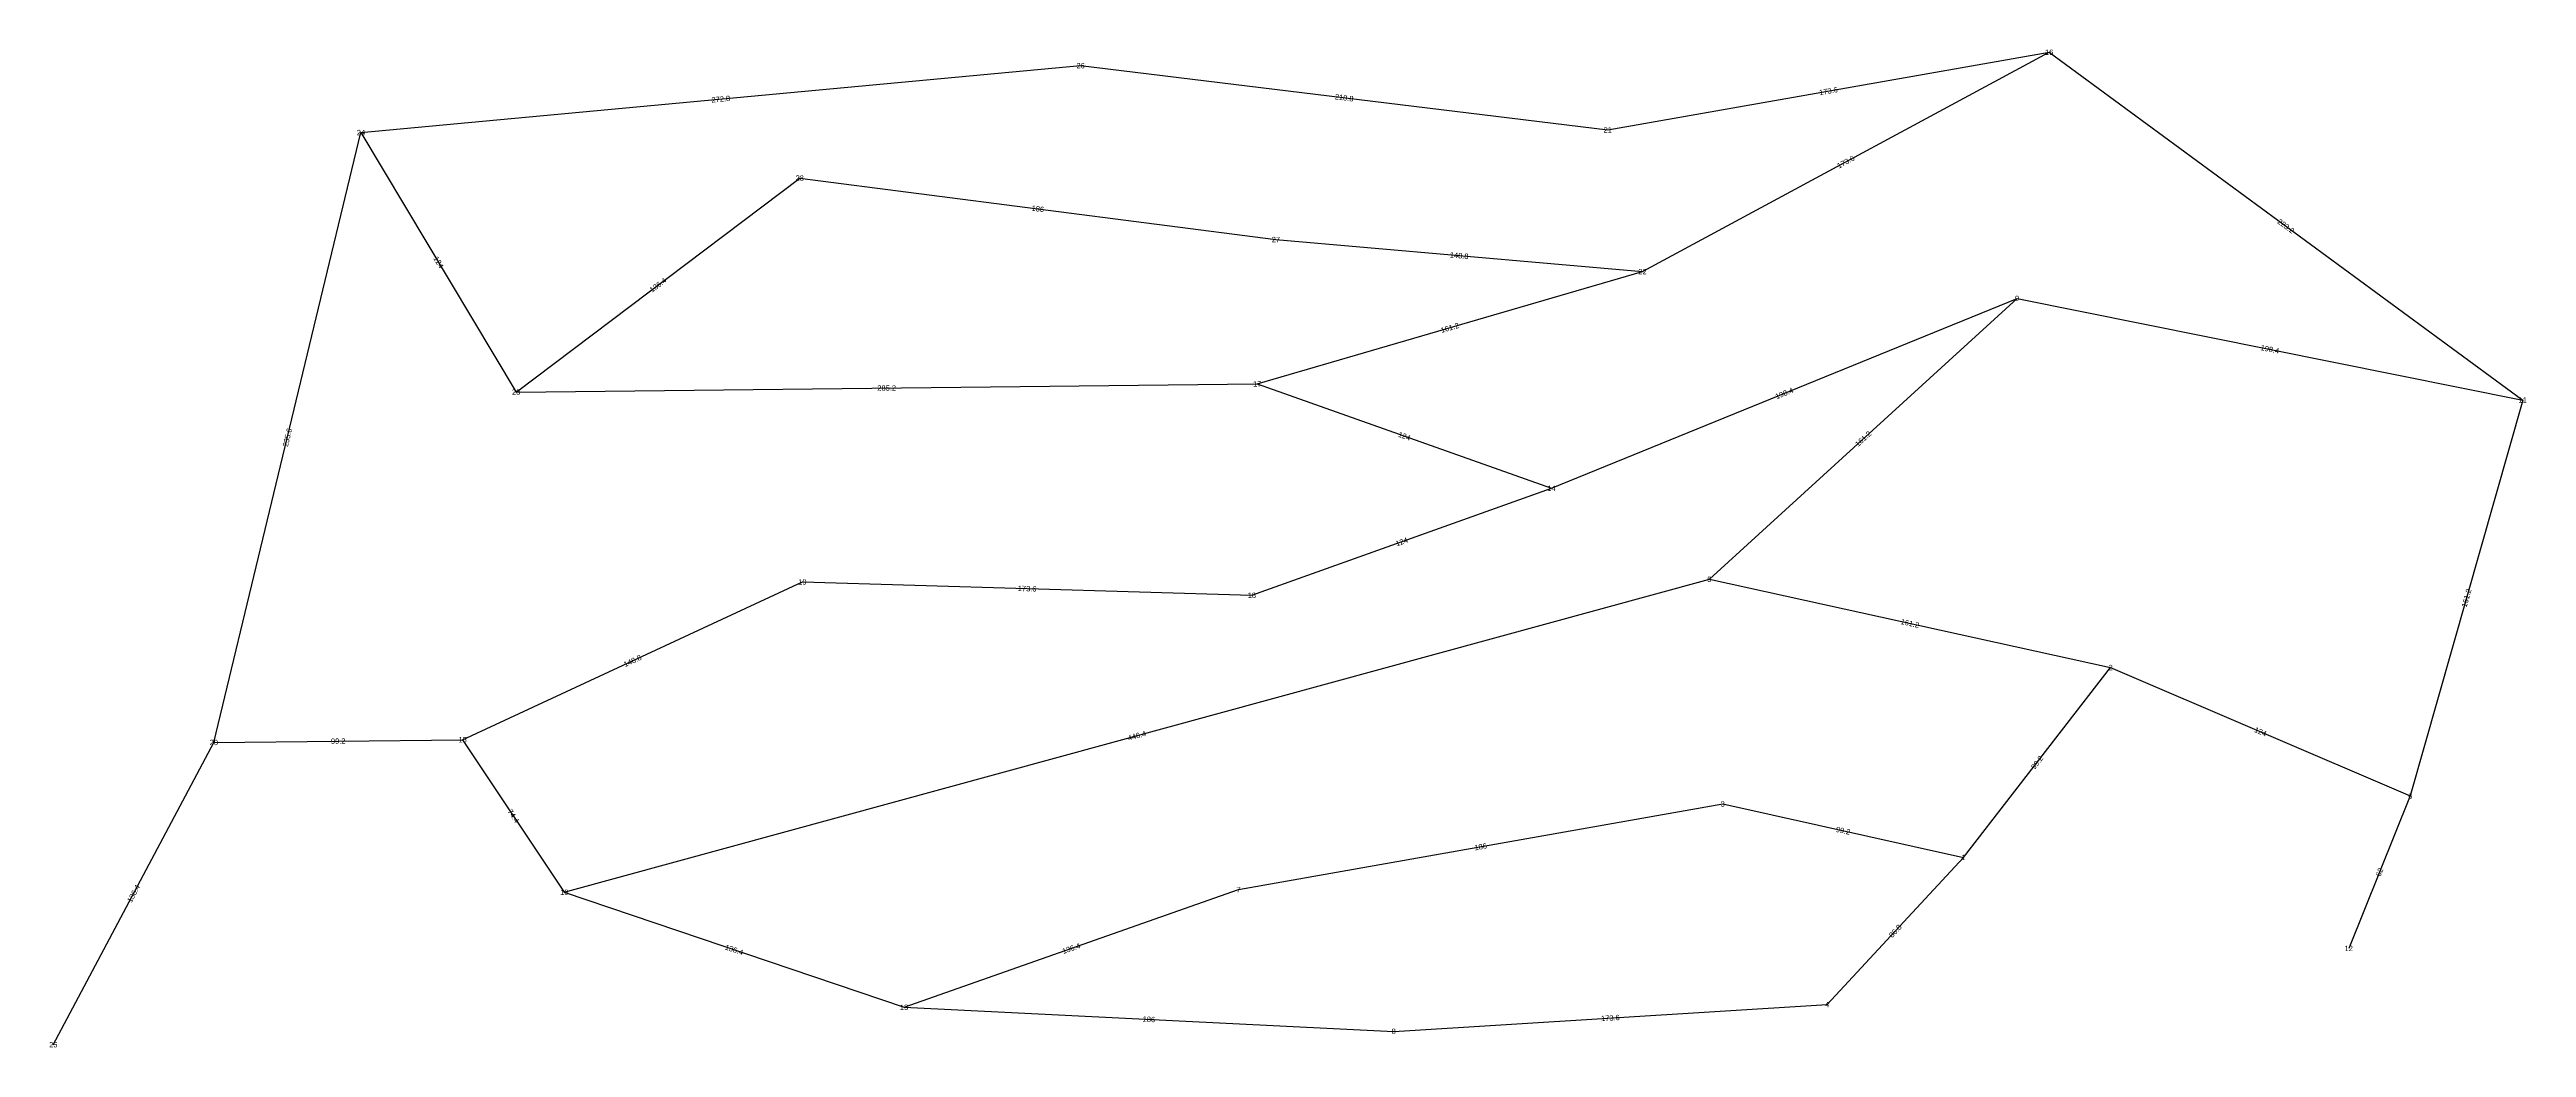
# Model space of a CAD drawing. Header units: inches. Extents: x 37 to 963, y 28 to 402.
import ezdxf
from ezdxf.enums import TextEntityAlignment as Align

# ---------------------------------------------------------------- set-up
doc = ezdxf.new("R2010")
doc.units = ezdxf.units.IN
doc.header["$MEASUREMENT"] = 0
doc.styles.get("Standard").update_dxf_attribs({"font": 'arial.ttf'})

msp = doc.modelspace()

# ---------------------------------------------------------------- linework, layer by layer
at = {"color": 8}
for p, q in [((619.5, 371.5), (784.5, 400.5)), ((632.5, 318.5), (784.5, 400.5)), ((784.5, 400.5), (961.5, 270.5)), ((153.5, 370.5), (422.5, 395.5)), ((422.5, 395.5), (619.5, 371.5)), ((422.5, 395.5), (619.5, 371.5)), ((98.5, 142.5), (153.5, 370.5)), ((153.5, 370.5), (211.5, 273.5)), ((211.5, 273.5), (317.5, 353.5)), ((317.5, 353.5), (495.5, 330.5)), ((317.5, 353.5), (495.5, 330.5)), ((495.5, 330.5), (632.5, 318.5)), ((488.5, 276.5), (632.5, 318.5)), ((598.5, 237.5), (772.5, 308.5)), ((657.5, 203.5), (772.5, 308.5)), ((772.5, 308.5), (961.5, 270.5)), ((211.5, 273.5), (488.5, 276.5)), ((488.5, 276.5), (598.5, 237.5)), ((961.5, 270.5), (919.5, 122.5)), ((486.5, 197.5), (598.5, 237.5)), ((191.5, 143.5), (318.5, 202.5)), ((229.5, 86.5), (657.5, 203.5)), ((318.5, 202.5), (486.5, 197.5)), ((318.5, 202.5), (486.5, 197.5)), ((657.5, 203.5), (807.5, 170.5)), ((752.5, 99.5), (807.5, 170.5)), ((807.5, 170.5), (919.5, 122.5)), ((38.5, 29.5), (98.5, 142.5)), ((98.5, 142.5), (191.5, 143.5)), ((191.5, 143.5), (229.5, 86.5)), ((919.5, 122.5), (896.5, 65.5)), ((481.5, 87.5), (662.5, 119.5)), ((481.5, 87.5), (662.5, 119.5)), ((662.5, 119.5), (752.5, 99.5)), ((701.5, 44.5), (752.5, 99.5)), ((229.5, 86.5), (356.5, 43.5)), ((356.5, 43.5), (481.5, 87.5)), ((356.5, 43.5), (539.5, 34.5)), ((539.5, 34.5), (701.5, 44.5)), ((539.5, 34.5), (701.5, 44.5))]:
    msp.add_line(p, q, dxfattribs=at)

# ---------------------------------------------------------------- texts
at = {"color": 1}
for s, p in [('16', (784.5, 400.5)), ('26', (422.5, 395.5)), ('24', (153.5, 370.5)), ('21', (619.5, 371.5)), ('28', (317.5, 353.5)), ('27', (495.5, 330.5)), ('22', (632.5, 318.5)), ('9', (772.5, 308.5)), ('23', (211.5, 273.5)), ('17', (488.5, 276.5)), ('11', (961.5, 270.5)), ('14', (598.5, 237.5)), ('5', (657.5, 203.5)), ('19', (318.5, 202.5)), ('18', (486.5, 197.5)), ('2', (807.5, 170.5)), ('20', (98.5, 142.5)), ('15', (191.5, 143.5)), ('3', (662.5, 119.5)), ('6', (919.5, 122.5)), ('1', (752.5, 99.5)), ('10', (229.5, 86.5)), ('7', (481.5, 87.5)), ('12', (896.5, 65.5)), ('13', (356.5, 43.5)), ('4', (701.5, 44.5)), ('25', (38.5, 29.5)), ('8', (539.5, 34.5))]:
    msp.add_text(s, height=2, dxfattribs=at).set_placement(p, align=Align.MIDDLE_CENTER)
at = {"color": 2}
for s, rotation, p in [('272.8', 5.30963, (288, 383)), ('210.8', 353.05403, (521, 383.5)), ('210.8', 353.05403, (521, 383.5)), ('173.6', 9.96836, (702, 386)), ('173.6', 28.34569, (708.5, 359.5)), ('186', 352.63741, (406.5, 342)), ('186', 352.63741, (406.5, 342)), ('223.2', 323.70408, (873, 335.5)), ('124', 300.87681, (182.5, 322)), ('148.8', 354.99417, (564, 324.5)), ('136.4', 37.04247, (264.5, 313.5)), ('161.2', 16.2602, (560.5, 297.5)), ('198.4', 348.63178, (867, 289.5)), ('285.2', 0.62051, (350, 275)), ('198.4', 22.19772, (685.5, 273)), ('235.6', 76.43775, (126, 256.5)), ('124', 340.47827, (543.5, 257)), ('161.2', 42.39744, (715, 256)), ('124', 19.65382, (542.5, 217.5)), ('173.6', 358.29527, (402.5, 200)), ('173.6', 358.29527, (402.5, 200)), ('161.2', 74.15692, (940.5, 196.5)), ('161.2', 347.59258, (732.5, 187)), ('148.8', 24.91802, (255, 173)), ('99.2', 0.61606, (145, 143)), ('446.4', 15.2891, (443.5, 145)), ('124', 336.80141, (863.5, 146.5)), ('99.2', 52.23692, (780, 135)), ('74.4', 303.69007, (210.5, 115)), ('186', 10.02604, (572, 103.5)), ('186', 10.02604, (572, 103.5)), ('99.2', 347.47119, (707.5, 109.5)), ('62', 68.02549, (908, 94)), ('136.4', 62.03288, (68.5, 86)), ('86.8', 47.16108, (727, 72)), ('136.4', 341.29479, (293, 65)), ('136.4', 19.39207, (419, 65.5)), ('186', 357.18444, (448, 39)), ('173.6', 3.53229, (620.5, 39.5)), ('173.6', 3.53229, (620.5, 39.5))]:
    msp.add_text(s, height=2, rotation=rotation, dxfattribs=at).set_placement(p, align=Align.MIDDLE_CENTER)

doc.saveas('drawing.dxf')
